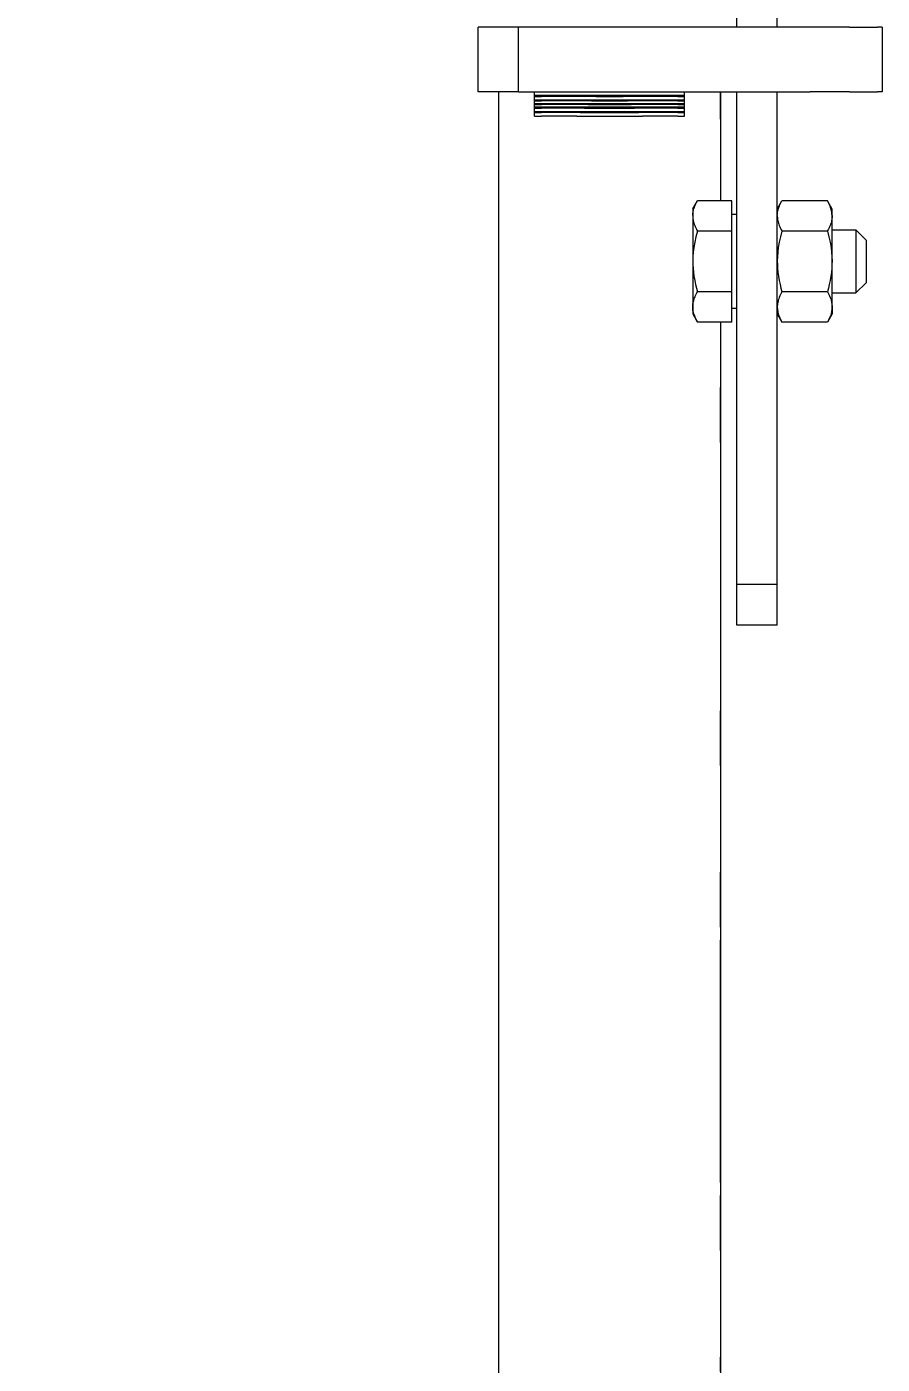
# Model space of a CAD drawing. Header units: millimetres. Extents: x -999 to 4635, y -962 to 3668.
# Drawn here: x 832.1 to 938, y 2789 to 2954.6 of the extents above; entities that cross this region are included whole.
import ezdxf

# ---------------------------------------------------------------- set-up
doc = ezdxf.new("R2010")
doc.units = ezdxf.units.MM
doc.layers.add('GORUNEN', color=7, linetype='Continuous', lineweight=9)
doc.layers.add('OLCU', color=4, linetype='Continuous', lineweight=9)
doc.styles.add('PI3D', font='arial.ttf')
doc.dimstyles.new('PF_MM', dxfattribs={"dimtxt": 40, "dimasz": 32, "dimexe": 24, "dimexo": 20, "dimgap": 14, "dimtad": 1, "dimdec": 1, "dimtxsty": 'PI3D', "dimcen": 2.5, "dimclrd": 4, "dimclre": 4, "dimclrt": 3, "dimazin": 3, "dimtfac": 1, "dimtmove": 0, "dimatfit": 3})

msp = doc.modelspace()

# ---------------------------------------------------------------- linework, layer by layer
at = {"layer": 'GORUNEN'}
for points in [[(920, 2954.5), (920, 2970.5)], [(925, 2954.5), (925, 2970.5)], [(893, 2954.5), (888, 2954.5)], [(888, 2946.5), (888, 2954.5)], [(929.09, 2954.5), (893, 2954.5)], [(893, 2946.5), (893, 2954.5)], [(933.95, 2954.5), (929.09, 2954.5)], [(933.95, 2954.5), (937.41, 2954.5)], [(938, 2954.5), (937.41, 2954.5)], [(938, 2954.5), (938, 2946.5)], [(893, 2946.5), (888, 2946.5)], [(890.5, 2946.5), (890.5, 2515)], [(893, 2946.5), (929.09, 2946.5)], [(894.96, 2946.07), (894.96, 2946.5)], [(894.96, 2946.07), (895.81, 2946.07)], [(894.96, 2945.93), (894.96, 2946.07)], [(894.96, 2945.93), (895.81, 2945.93)], [(894.96, 2945.52), (894.96, 2945.93)], [(894.96, 2945.52), (895.81, 2945.52)], [(894.96, 2945.38), (894.96, 2945.52)], [(894.96, 2945.38), (895.81, 2945.38)], [(894.96, 2945.07), (894.96, 2945.38)], [(894.96, 2945.07), (895.81, 2945.07)], [(894.96, 2944.93), (894.96, 2945.07)], [(894.96, 2944.93), (895.81, 2944.93)], [(894.96, 2944.62), (894.96, 2944.93)], [(895.81, 2946.07), (902.7, 2946.07)], [(902.56, 2945.93), (895.81, 2945.93)], [(895.81, 2945.52), (902.16, 2945.52)], [(902.02, 2945.38), (895.81, 2945.38)], [(895.81, 2945.07), (901.72, 2945.07)], [(901.59, 2944.93), (895.81, 2944.93)], [(901.59, 2944.93), (902.23, 2944.93)], [(901.72, 2945.07), (902.37, 2945.07)], [(902.02, 2945.38), (902.67, 2945.38)], [(902.16, 2945.52), (902.81, 2945.52)], [(902.23, 2944.93), (906.27, 2944.93)], [(902.37, 2945.07), (906.13, 2945.07)], [(902.56, 2945.93), (903.21, 2945.93)], [(902.67, 2945.38), (905.83, 2945.38)], [(902.7, 2946.07), (903.35, 2946.07)], [(902.81, 2945.52), (905.69, 2945.52)], [(903.21, 2945.93), (905.29, 2945.93)], [(903.35, 2946.07), (905.16, 2946.07)], [(903.35, 2946.07), (905.16, 2946.07)], [(905.16, 2946.07), (905.8, 2946.07)], [(905.29, 2945.93), (905.94, 2945.93)], [(905.69, 2945.52), (906.34, 2945.52)], [(905.8, 2946.07), (912.69, 2946.07)], [(905.83, 2945.38), (906.48, 2945.38)], [(912.69, 2945.93), (905.94, 2945.93)], [(906.13, 2945.07), (906.78, 2945.07)], [(906.27, 2944.93), (906.92, 2944.93)], [(906.34, 2945.52), (912.69, 2945.52)], [(912.69, 2945.38), (906.48, 2945.38)], [(906.78, 2945.07), (912.69, 2945.07)], [(912.69, 2944.93), (906.92, 2944.93)], [(912.69, 2946.5), (913.54, 2946.5)], [(912.69, 2946.07), (913.54, 2946.07)], [(912.69, 2945.93), (913.54, 2945.93)], [(912.69, 2945.52), (913.54, 2945.52)], [(912.69, 2945.38), (913.54, 2945.38)], [(912.69, 2945.07), (913.54, 2945.07)], [(912.69, 2944.93), (913.54, 2944.93)], [(913.54, 2946.07), (913.54, 2946.5)], [(913.54, 2945.93), (913.54, 2946.07)], [(913.54, 2945.52), (913.54, 2945.93)], [(913.54, 2945.38), (913.54, 2945.52)], [(913.54, 2945.07), (913.54, 2945.38)], [(913.54, 2944.93), (913.54, 2945.07)], [(913.54, 2944.62), (913.54, 2944.93)], [(918, 2943.1), (918, 2946.5)], [(918, 2946.5), (918, 2933.01)], [(918, 2944.87), (918, 2943.1)], [(920, 2885.5), (920, 2946.5)], [(925, 2885.5), (925, 2946.5)], [(933.95, 2946.5), (929.09, 2946.5)], [(933.95, 2946.5), (937.41, 2946.5)], [(938, 2946.5), (937.41, 2946.5)], [(894.96, 2944.62), (895.81, 2944.62)], [(894.96, 2944.48), (894.96, 2944.62)], [(894.96, 2944.48), (895.81, 2944.48)], [(894.96, 2944.07), (894.96, 2944.48)], [(894.96, 2944.07), (895.81, 2944.07)], [(894.96, 2943.93), (894.96, 2944.07)], [(894.96, 2943.93), (895.81, 2943.93)], [(894.96, 2943.5), (894.96, 2943.93)], [(894.96, 2943.5), (895.81, 2943.5)], [(895.81, 2944.62), (901.28, 2944.62)], [(901.15, 2944.48), (895.81, 2944.48)], [(895.81, 2944.07), (900.75, 2944.07)], [(900.61, 2943.93), (895.81, 2943.93)], [(900.19, 2943.5), (895.81, 2943.5)], [(900.19, 2943.5), (900.84, 2943.5)], [(900.61, 2943.93), (901.26, 2943.93)], [(900.75, 2944.07), (901.4, 2944.07)], [(900.84, 2943.5), (907.66, 2943.5)], [(901.15, 2944.48), (901.79, 2944.48)], [(901.26, 2943.93), (907.24, 2943.93)], [(901.28, 2944.62), (901.93, 2944.62)], [(901.4, 2944.07), (907.11, 2944.07)], [(901.79, 2944.48), (906.71, 2944.48)], [(901.93, 2944.62), (906.57, 2944.62)], [(906.57, 2944.62), (907.22, 2944.62)], [(906.71, 2944.48), (907.36, 2944.48)], [(907.11, 2944.07), (907.75, 2944.07)], [(907.22, 2944.62), (912.69, 2944.62)], [(907.24, 2943.93), (907.89, 2943.93)], [(912.69, 2944.48), (907.36, 2944.48)], [(907.66, 2943.5), (908.31, 2943.5)], [(907.75, 2944.07), (912.69, 2944.07)], [(912.69, 2943.93), (907.89, 2943.93)], [(912.69, 2943.5), (908.31, 2943.5)], [(912.69, 2944.62), (913.54, 2944.62)], [(912.69, 2944.48), (913.54, 2944.48)], [(912.69, 2944.07), (913.54, 2944.07)], [(912.69, 2943.93), (913.54, 2943.93)], [(912.69, 2943.5), (913.54, 2943.5)], [(913.54, 2944.48), (913.54, 2944.62)], [(913.54, 2944.07), (913.54, 2944.48)], [(913.54, 2943.93), (913.54, 2944.07)], [(913.54, 2943.5), (913.54, 2943.93)], [(918, 2943.1), (918, 2933.01)], [(914.55, 2931.21), (914.56, 2931.34), (914.57, 2931.48), (914.6, 2931.62), (914.62, 2931.76), (914.66, 2931.9), (914.7, 2932.04), (914.75, 2932.19), (914.81, 2932.34), (914.87, 2932.5), (914.95, 2932.66), (915.04, 2932.83), (915.13, 2933.01)], [(914.55, 2932), (915.13, 2933.01)], [(914.55, 2932), (914.55, 2931.2)], [(919.4, 2933.01), (915.13, 2933.01)], [(919.4, 2929.25), (919.4, 2933.01)], [(925, 2931.98), (925.59, 2933.01)], [(925, 2931.98), (925.59, 2933.01)], [(925.01, 2931.21), (925.02, 2931.34), (925.03, 2931.48), (925.05, 2931.62), (925.08, 2931.76), (925.11, 2931.9), (925.16, 2932.04), (925.21, 2932.19), (925.26, 2932.34), (925.33, 2932.5), (925.41, 2932.66), (925.49, 2932.83), (925.59, 2933.01)], [(925.16, 2932.05), (925.21, 2932.2), (925.27, 2932.35), (925.33, 2932.5), (925.41, 2932.66), (925.49, 2932.83), (925.59, 2933.01)], [(931.21, 2933.01), (925.59, 2933.01)], [(931.79, 2931.21), (931.78, 2931.34), (931.77, 2931.48), (931.75, 2931.62), (931.72, 2931.76), (931.69, 2931.9), (931.65, 2932.04), (931.6, 2932.19), (931.54, 2932.34), (931.47, 2932.5), (931.4, 2932.66), (931.31, 2932.83), (931.21, 2933.01)], [(931.64, 2932.05), (931.59, 2932.2), (931.54, 2932.35), (931.47, 2932.5), (931.39, 2932.66), (931.31, 2932.83), (931.21, 2933.01)], [(931.8, 2931.98), (931.21, 2933.01)], [(931.8, 2931.98), (931.21, 2933.01)], [(931.8, 2931.19), (931.8, 2931.98)], [(914.55, 2931.21), (914.55, 2931.07), (914.56, 2930.94), (914.57, 2930.8), (914.59, 2930.67), (914.62, 2930.53), (914.65, 2930.39), (914.69, 2930.25), (914.73, 2930.11), (914.79, 2929.96), (914.85, 2929.81), (914.92, 2929.65), (915.01, 2929.48), (915.07, 2929.37), (915.13, 2929.25)], [(914.55, 2931.2), (914.55, 2919)], [(914.55, 2931.2), (914.55, 2931.2)], [(920, 2931.32), (919.4, 2931.32)], [(920, 2931.32), (919.4, 2931.32)], [(925.01, 2931.22), (925.01, 2931.23)], [(925.01, 2931.22), (925.01, 2931.23)], [(925.01, 2931.21), (925.01, 2931.07), (925.02, 2930.94), (925.03, 2930.8), (925.05, 2930.67), (925.07, 2930.53), (925.11, 2930.39), (925.15, 2930.25), (925.19, 2930.11), (925.25, 2929.96), (925.31, 2929.8), (925.38, 2929.65), (925.46, 2929.48), (925.53, 2929.37), (925.59, 2929.25)], [(931.79, 2931.21), (931.79, 2931.07), (931.79, 2930.94), (931.77, 2930.8), (931.75, 2930.67), (931.73, 2930.53), (931.7, 2930.39), (931.66, 2930.25), (931.61, 2930.11), (931.56, 2929.96), (931.49, 2929.8), (931.42, 2929.65), (931.34, 2929.48), (931.28, 2929.37), (931.21, 2929.25)], [(931.79, 2931.22), (931.79, 2931.23)], [(931.79, 2931.22), (931.79, 2931.23)], [(931.8, 2919.02), (931.8, 2931.19)], [(915.13, 2929.25), (914.94, 2928.53), (914.79, 2927.87), (914.69, 2927.24), (914.61, 2926.65), (914.57, 2926.07), (914.55, 2925.56), (914.56, 2925.1), (914.59, 2924.63), (914.63, 2924.16), (914.7, 2923.67), (914.79, 2923.16), (914.9, 2922.63), (915.01, 2922.2), (915.13, 2921.75)], [(919.4, 2929.25), (915.13, 2929.25)], [(919.4, 2921.75), (919.4, 2929.25)], [(925.59, 2929.25), (925.4, 2928.53), (925.25, 2927.87), (925.14, 2927.24), (925.07, 2926.65), (925.02, 2926.07), (925.01, 2925.56), (925.02, 2925.1), (925.04, 2924.63), (925.09, 2924.16), (925.16, 2923.67), (925.25, 2923.16), (925.36, 2922.63), (925.47, 2922.2), (925.59, 2921.75)], [(931.21, 2929.25), (925.59, 2929.25)], [(931.21, 2929.25), (931.4, 2928.53), (931.55, 2927.87), (931.66, 2927.24), (931.73, 2926.65), (931.78, 2926.07), (931.79, 2925.56), (931.78, 2925.1), (931.76, 2924.63), (931.71, 2924.16), (931.65, 2923.67), (931.56, 2923.16), (931.44, 2922.63), (931.34, 2922.2), (931.21, 2921.75)], [(931.8, 2929.4), (934.75, 2929.4)], [(931.8, 2929.4), (934.75, 2929.4)], [(934.75, 2929.4), (934.75, 2925.5)], [(936, 2928.15), (934.75, 2929.4)], [(936, 2928.15), (934.75, 2929.4)], [(936, 2928.15), (936, 2925.5)], [(934.75, 2925.5), (934.75, 2921.6)], [(936, 2925.5), (936, 2922.85)], [(915.13, 2917.99), (914.99, 2918.26), (914.88, 2918.49), (914.8, 2918.68), (914.73, 2918.87), (914.68, 2919.03), (914.64, 2919.17), (914.61, 2919.31), (914.58, 2919.45), (914.57, 2919.59), (914.56, 2919.73), (914.55, 2919.86), (914.56, 2920), (914.57, 2920.13), (914.58, 2920.27), (914.6, 2920.41), (914.63, 2920.55), (914.67, 2920.69), (914.72, 2920.84), (914.77, 2920.99), (914.83, 2921.14), (914.9, 2921.3), (914.98, 2921.47), (915.05, 2921.6), (915.13, 2921.75)], [(919.4, 2921.75), (915.13, 2921.75)], [(919.4, 2917.99), (919.4, 2921.75)], [(925.59, 2921.75), (925.45, 2921.48), (925.34, 2921.26), (925.25, 2921.06), (925.19, 2920.88), (925.13, 2920.71), (925.1, 2920.57), (925.07, 2920.43), (925.04, 2920.29), (925.02, 2920.15), (925.01, 2920.02), (925.01, 2919.88), (925.01, 2919.74), (925.02, 2919.61), (925.04, 2919.47), (925.06, 2919.33), (925.09, 2919.19), (925.13, 2919.05), (925.17, 2918.9), (925.23, 2918.75), (925.29, 2918.6), (925.36, 2918.44), (925.44, 2918.28), (925.51, 2918.14), (925.59, 2917.99)], [(931.21, 2921.75), (925.59, 2921.75)], [(931.21, 2921.75), (931.36, 2921.48), (931.47, 2921.26), (931.55, 2921.06), (931.62, 2920.88), (931.67, 2920.71), (931.71, 2920.57), (931.74, 2920.43), (931.76, 2920.29), (931.78, 2920.15), (931.79, 2920.02), (931.79, 2919.88), (931.79, 2919.74), (931.78, 2919.61), (931.76, 2919.47), (931.74, 2919.33), (931.71, 2919.19), (931.67, 2919.05), (931.63, 2918.9), (931.58, 2918.75), (931.51, 2918.6), (931.44, 2918.44), (931.36, 2918.28), (931.29, 2918.14), (931.21, 2917.99)], [(936, 2922.85), (934.75, 2921.6)], [(936, 2922.85), (934.75, 2921.6)], [(931.8, 2921.6), (934.75, 2921.6)], [(931.8, 2921.6), (934.75, 2921.6)], [(914.55, 2919.79), (914.55, 2919.8)], [(914.55, 2919), (915.13, 2917.99)], [(914.71, 2918.94), (914.75, 2918.79), (914.81, 2918.64), (914.88, 2918.49), (914.95, 2918.33), (915.04, 2918.17), (915.13, 2917.99)], [(920, 2919.68), (919.4, 2919.68)], [(920, 2919.68), (919.4, 2919.68)], [(925, 2919.02), (925.59, 2917.99)], [(925, 2919.02), (925.59, 2917.99)], [(925.01, 2919.79), (925.01, 2919.87), (925.01, 2919.94)], [(925.01, 2919.79), (925.01, 2919.72), (925.02, 2919.65)], [(925.01, 2919.78), (925.01, 2919.77)], [(925.01, 2919.77), (925.02, 2919.65)], [(931.8, 2919.02), (931.21, 2917.99)], [(931.8, 2919.02), (931.21, 2917.99)], [(931.79, 2919.79), (931.78, 2919.65)], [(931.79, 2919.77), (931.78, 2919.65)], [(931.79, 2919.79), (931.79, 2919.87), (931.79, 2919.94)], [(931.79, 2919.78), (931.79, 2919.77)], [(931.8, 2919.81), (931.8, 2919.02)], [(919.4, 2917.99), (915.13, 2917.99)], [(918, 2917.99), (918, 2909.9)], [(918, 2917.99), (918, 2515)], [(931.21, 2917.99), (925.59, 2917.99)], [(918, 2908.13), (918, 2909.9)], [(918, 2903.1), (918, 2908.13)], [(918, 2904.87), (918, 2903.1)], [(918, 2903.1), (918, 2889.9)], [(918, 2889.9), (918, 2888.13)], [(918, 2888.13), (918, 2883.1)], [(920, 2880.5), (920, 2885.5)], [(925, 2885.5), (920, 2885.5)], [(925, 2880.5), (925, 2885.5)], [(918, 2883.1), (918, 2869.9)], [(925, 2880.5), (920, 2880.5)], [(918, 2868.13), (918, 2869.9)], [(918, 2863.1), (918, 2868.13)], [(918, 2864.87), (918, 2863.1)], [(918, 2863.1), (918, 2849.9)], [(918, 2848.13), (918, 2849.9)], [(918, 2843.1), (918, 2848.13)], [(918, 2844.87), (918, 2843.1)], [(918, 2843.1), (918, 2841.5)], [(918, 2826.5), (918, 2841.5)], [(918, 2841.5), (918, 2826.5)], [(918, 2811.5), (918, 2826.5)], [(918, 2826.5), (918, 2811.5)], [(918, 2811.5), (918, 2809.9)], [(918, 2808.13), (918, 2809.9)], [(918, 2803.1), (918, 2808.13)], [(918, 2804.87), (918, 2803.1)], [(918, 2803.1), (918, 2789.9)], [(918, 2788.13), (918, 2789.9)]]:
    msp.add_lwpolyline(points, dxfattribs=at)

# ---------------------------------------------------------------- dimensions: what is measured, and where the dimension line sits
at = {"layer": 'OLCU'}
msp.add_linear_dim(base=(719.51, 0), p1=(879.51, 0), p2=(879.51, 3067.12), angle=90, dimstyle='PF_MM', dxfattribs=at).render()

doc.saveas('drawing.dxf')
